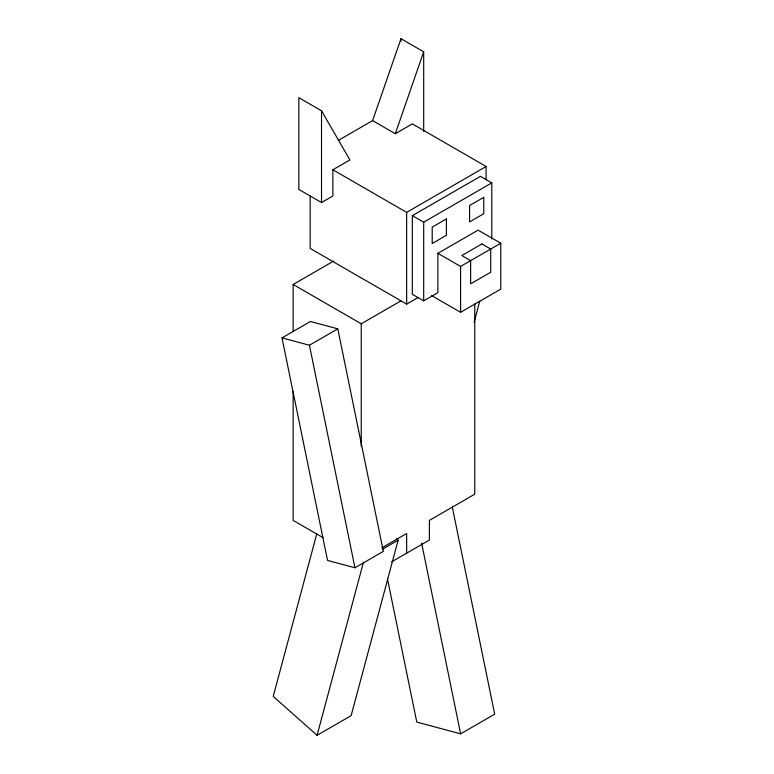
<?xml version="1.0" encoding="UTF-8"?>
<svg xmlns="http://www.w3.org/2000/svg" width="774" height="774" viewBox="0 0 774 774"><rect width="100%" height="100%" fill="white"/><g stroke="black" fill="none" stroke-linecap="round" stroke-linejoin="round"><path stroke-width="1.16" d="M316.798 533.75L273.222 696.406L317.079 735.3L351.135 715.64L398.136 540.204L396.346 538.617M317.079 735.3L363.461 562.185M474.114 322.216L479.725 301.26M338.548 140.287L372.604 120.618L400.98 38.7L423.688 51.81L423.688 131.483M372.604 120.618L395.311 133.728L423.688 51.81M332.878 169.777L349.906 159.947L321.52 110.788L298.822 97.679L298.822 189.437L321.52 202.546L332.878 195.986L332.878 169.777L406.66 212.376L486.12 166.497L486.12 179.781M395.311 133.728L412.339 123.898L486.12 166.497M293.143 331.417L293.143 284.464L333.758 261.022M431.689 295.639L460.578 312.319L500.778 289.108L500.778 243.23L478.08 230.13L437.881 253.34L437.881 292.659L423.688 300.854L412.339 294.294L412.339 215.656L480.441 176.327L491.8 182.887L491.8 238.885M412.339 215.656L423.688 222.206L491.8 182.887M282.007 337.89L310.393 321.5L337.803 328.853L383.343 551.388L354.956 567.768L327.547 560.424L282.007 337.89L309.426 345.233L337.803 328.853M293.143 284.464L361.255 323.793L400.826 300.941M437.881 253.34L460.578 266.44L500.778 243.23M310.171 195.986L310.171 248.425L406.66 304.124L418.163 297.487M381.892 547.808L406.66 533.509L406.66 553.168M382.666 549.143L398.136 540.204M391.634 561.847L429.386 540.049L429.386 520.389L474.772 494.189L474.772 303.998M387.464 578.807L416.78 722.084L460.636 733.839L494.692 714.17L452.287 506.96M323.068 537.678L293.143 520.399L293.143 391.605M421.627 543.193L460.636 733.839M309.426 345.233L354.956 567.768M460.578 266.44L460.578 312.319M423.688 222.206L423.688 300.854M406.66 212.376L406.66 304.124M400.98 38.7L400.98 41.119M361.255 323.793L361.255 446.569M321.52 110.788L321.52 202.546M446.385 218.926L432.202 227.121L432.202 243.5L446.385 235.315L446.385 218.926M483.75 197.36L469.566 205.545L469.566 221.935L483.75 213.74L483.75 197.36M481.902 243.945L461.807 255.546L470.631 260.644L470.631 283.845L490.726 272.235L490.726 249.034L481.902 243.945"/></g></svg>
